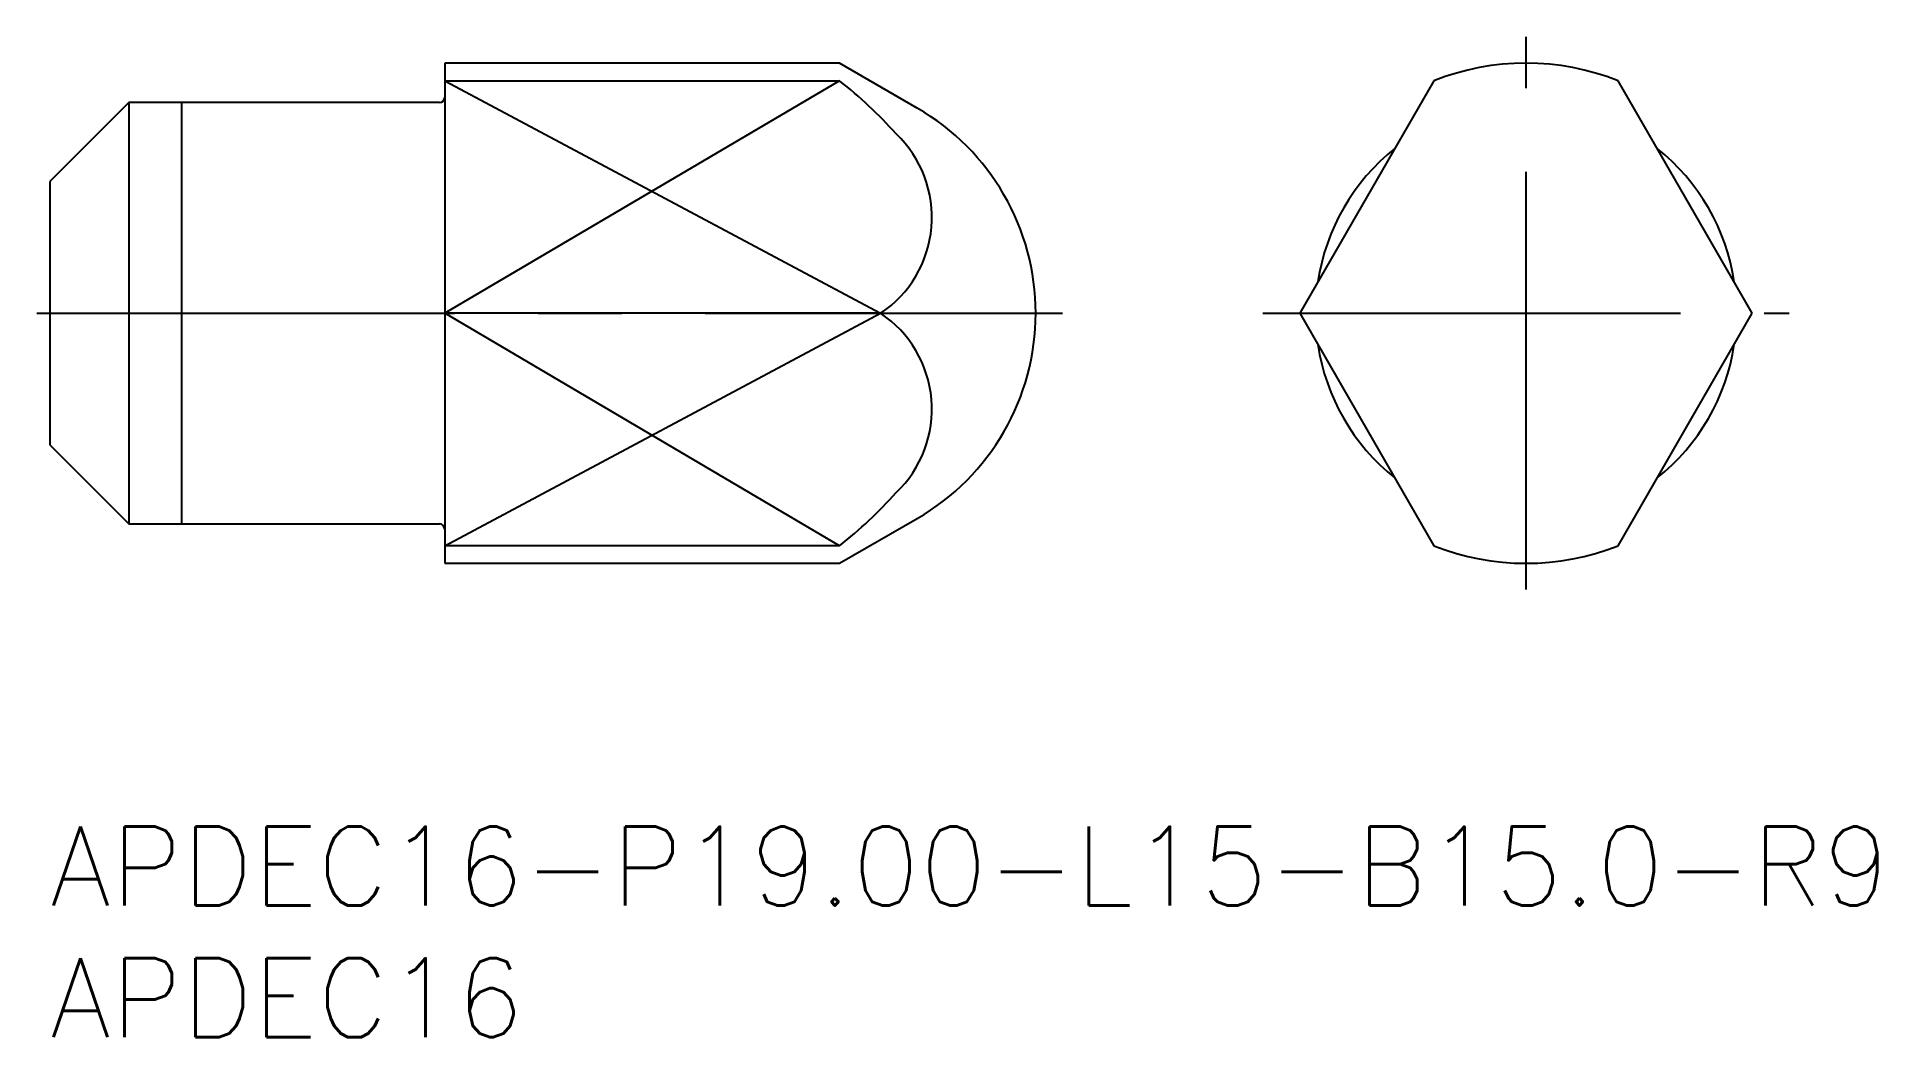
# Model space of a CAD drawing. Extents: x -0.5 to 69.4, y -8 to 30.
import ezdxf

# ---------------------------------------------------------------- set-up
doc = ezdxf.new("R2010")
doc.units = 0
doc.header["$LTSCALE"] = 0.5
doc.linetypes.add('CENTER', pattern=[50.8, 31.75, -6.35, 6.35, -6.35])
for name, color, linetype in [('MSM_CENTER', 1, 'CENTER'), ('MSM_CONTINUOUS', 7, 'CONTINUOUS'), ('MSM_NARROW', 5, 'CONTINUOUS'), ('MSM_PART_NUMBER', 7, 'CONTINUOUS')]:
    doc.layers.add(name, color=color, linetype=linetype)
doc.styles.get("Standard").update_dxf_attribs({"font": 'txt.shx', "height": 1, "bigfont": 'bigfont.shx'})

# ---------------------------------------------------------------- blocks, each defined once
blk = doc.blocks.new('*U14')
at = {"layer": 'MSM_PART_NUMBER'}
blk.add_text('APDEC16-P19.00-L15-B15.0-R9', height=3, dxfattribs=at).set_placement((0, -3))
blk = doc.blocks.new('*U15')
at = {"layer": 'MSM_PART_NUMBER'}
blk.add_text('APDEC16', height=3, dxfattribs=at).set_placement((0, -8))

msp = doc.modelspace()

# ---------------------------------------------------------------- linework, layer by layer
at = {"layer": 'MSM_CENTER'}
for p, q in [((56.085, 9), (56.085, 30)), ((-0.5, 19.5), (38.473, 19.5)), ((46.085, 19.5), (66.085, 19.5))]:
    msp.add_line(p, q, dxfattribs=at)
at = {"layer": 'MSM_CONTINUOUS'}
for p, q in [((30, 29), (15, 29)), ((15, 29), (15, 10)), ((32.954, 27.294), (30, 29)), ((15, 28.332), (29.999, 28.332)), ((52.585, 28.332), (47.486, 19.5)), ((64.684, 19.5), (59.585, 28.332)), ((3, 27.5), (0, 24.5)), ((14.8, 27.5), (3, 27.5)), ((3, 27.5), (3, 11.5)), ((0, 24.5), (0, 14.5)), ((31.561, 19.5), (15, 19.5)), ((47.486, 19.5), (52.585, 10.668)), ((59.585, 10.668), (64.684, 19.5)), ((0, 14.5), (3, 11.5)), ((3, 11.5), (14.8, 11.5)), ((30, 10), (32.954, 11.706)), ((29.999, 10.668), (15, 10.668)), ((15, 10), (30, 10))]:
    msp.add_line(p, q, dxfattribs=at)
for centre, radius, start, end in [((56.085, 19.5), 9.5, 68.38173, 111.61827), ((19.704, 15.192), 16.692, 41.7822, 51.92299), ((14.8, 27.7), 0.2, 270, 0), ((28.454, 19.5), 9, 300, 60), ((29.129, 23.144), 4.381, 303.72197, 46.36549), ((56.085, 19.5), 8, 128.57102, 171.42898), ((56.085, 19.5), 8, 8.57102, 51.42898), ((29.129, 15.856), 4.381, 313.63451, 56.27803), ((56.085, 19.5), 8, 188.57102, 231.42898), ((56.085, 19.5), 8, 308.57102, 351.42898), ((19.704, 23.808), 16.692, 308.07701, 318.2178), ((14.8, 11.3), 0.2, 0, 90), ((56.085, 19.5), 9.5, 248.38173, 291.61827)]:
    msp.add_arc(centre, radius, start, end, dxfattribs=at)
at = {"layer": 'MSM_NARROW'}
for p, q in [((15, 28.332), (31.561, 19.5)), ((29.999, 28.332), (15, 19.5)), ((5, 27.5), (5, 11.5)), ((15, 10.668), (31.561, 19.5)), ((29.999, 10.668), (15, 19.5))]:
    msp.add_line(p, q, dxfattribs=at)

# ---------------------------------------------------------------- block references
at = {"layer": 'MSM_CONTINUOUS'}
for name in ['*U14', '*U15']:
    msp.add_blockref(name, (0, 0), dxfattribs=at)

doc.saveas('drawing.dxf')
